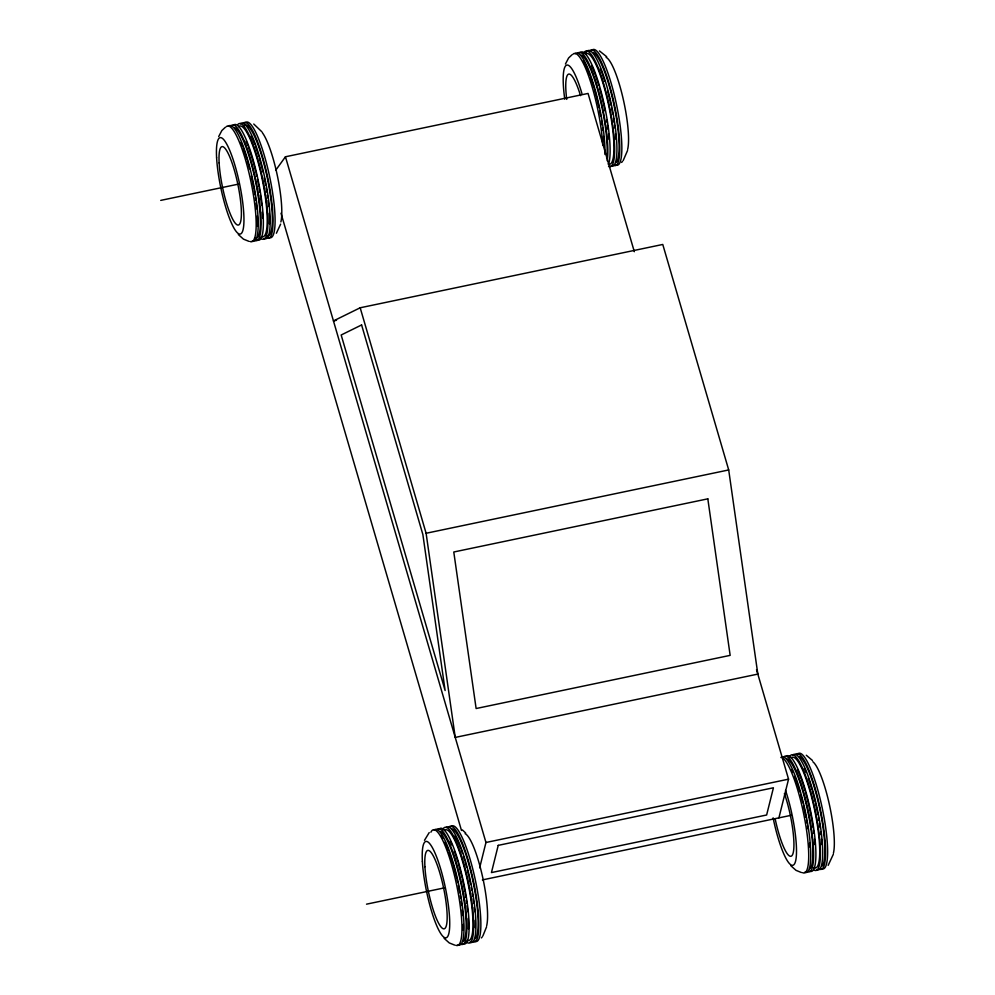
<?xml version="1.0" encoding="UTF-8"?>
<svg xmlns="http://www.w3.org/2000/svg" width="995" height="995" viewBox="0 0 995 995"><rect width="100%" height="100%" fill="white"/><g stroke="black" fill="none" stroke-linecap="round" stroke-linejoin="round"><path stroke-width="1.49" d="M486.592 926.805L482.836 936.046M627.571 150.456L623.131 160.68M833.35 854.232L828.163 865.364M479.652 867.789L485.958 842.491L285.453 156.775L588.057 93.443L634.325 251.698M778.911 817.865L788.55 779.172L756.523 669.635M280.64 224.111L276.386 233.24M218.689 136.564L221.848 130.544L225.28 127.335M565.446 64.003L568.605 57.984L572.025 54.775M424.479 840.34L429.206 832.579M275.789 170.133L285.453 156.775M481.418 937.924L482.165 937.016M621.564 162.421L622.385 161.588M360.178 307.778L426.109 533.27L455.237 737.419L757.829 674.1L728.701 469.951L662.769 244.459L360.178 307.778L333.449 320.937L336.497 320.303M160.73 200.393L238.626 184.087M426.109 533.27L728.701 469.951M485.958 842.491L788.55 779.172M366.521 904.169L444.417 887.863M482.388 879.916L791.162 815.303M248.887 241.325L243.476 239.148L238.315 234.521M801.423 872.54L796.012 870.351L790.851 865.725M454.678 945.101L449.255 942.924L444.093 938.297M599.463 50.932L606.664 56.703M253.75 124.027L261.921 131.85M806.286 755.242L812.455 760.479M462.364 829.905L465.697 833.051M280.988 213.204L461.481 830.489M238.016 124.275A59.103 11.505 78.2 0 1 263.538 183.441A59.103 11.505 78.2 0 1 260.031 237.768M240.292 123.803A59.103 11.505 78.2 0 1 265.043 179.175A59.103 11.505 78.2 0 1 264.061 238.539M246.138 141.278A56.591 11.02 78.2 0 1 247.917 145.718M248.501 147.297A56.591 11.02 78.2 0 1 255.814 172.035M256.15 173.453A56.591 11.02 78.2 0 1 256.809 176.314M257.444 179.212A56.591 11.02 78.2 0 1 258.887 186.488M259.148 187.918A56.591 11.02 78.2 0 1 259.894 192.222M260.342 195.07A56.591 11.02 78.2 0 1 261.66 204.97M262.307 212.097A56.591 11.02 78.2 0 1 262.618 218.017M238.589 126.701A56.591 11.02 78.2 0 1 262.294 179.722A56.591 11.02 78.2 0 1 261.349 236.574M233.464 125.233A59.103 11.505 78.2 0 1 258.227 180.592A59.103 11.505 78.2 0 1 257.245 239.969M231.201 125.706A59.103 11.505 78.2 0 1 255.951 181.078A59.103 11.505 78.2 0 1 254.969 240.442M234.609 127.683A56.591 11.02 78.2 0 1 256.872 188.391A56.591 11.02 78.2 0 1 254.533 238.004M241.001 142.36A56.591 11.02 78.2 0 1 242.78 146.8M243.365 148.367A56.591 11.02 78.2 0 1 246.959 159.225M247.382 160.668A56.591 11.02 78.2 0 1 249.633 168.864M251.349 175.953A56.591 11.02 78.2 0 1 254.011 189M254.272 190.431A56.591 11.02 78.2 0 1 254.981 194.721M255.416 197.557A56.591 11.02 78.2 0 1 255.814 200.356M256.175 203.079A56.591 11.02 78.2 0 1 256.822 208.962M257.344 215.828A56.591 11.02 78.2 0 1 257.456 226.375M228.328 126.303A59.103 11.505 78.2 0 1 253.091 181.675A59.103 11.505 78.2 0 1 252.108 241.039M226.288 126.738A59.103 11.505 78.2 0 1 251.038 182.097A59.103 11.505 78.2 0 1 250.056 241.474M262.431 132.82A49.252 9.589 78.2 0 1 277.518 176.463A49.252 9.589 78.2 0 1 280.888 221.922M245.205 122.771A59.103 11.505 78.2 0 1 269.956 178.142A59.103 11.505 78.2 0 1 268.973 237.519M243.153 123.206A59.103 11.505 78.2 0 1 267.916 178.578A59.103 11.505 78.2 0 1 266.934 237.942M243.725 125.631A56.591 11.02 78.2 0 1 267.431 178.652A56.591 11.02 78.2 0 1 266.486 235.504M251.188 135.954A56.591 11.02 78.2 0 1 254.732 144.3M255.317 145.867A56.591 11.02 78.2 0 1 258.911 156.725M259.334 158.168A56.591 11.02 78.2 0 1 262.966 172.023M264.26 177.794A56.591 11.02 78.2 0 1 265.702 185.058M266.225 187.918A56.591 11.02 78.2 0 1 266.946 192.222M267.381 195.057A56.591 11.02 78.2 0 1 267.767 197.856M268.128 200.58A56.591 11.02 78.2 0 1 268.774 206.462M269.297 213.328A56.591 11.02 78.2 0 1 269.409 223.875M442.638 829.755A59.103 11.505 78.2 0 1 468.558 883.423A59.103 11.505 78.2 0 1 465.809 941.544M446.071 827.579A59.103 11.505 78.2 0 1 470.822 882.951A59.103 11.505 78.2 0 1 469.839 942.315M450.15 841.148A56.591 11.02 78.2 0 1 451.917 845.053M454.28 851.073A56.591 11.02 78.2 0 1 457.874 861.931M458.297 863.374A56.591 11.02 78.2 0 1 461.929 877.229M462.265 878.66A56.591 11.02 78.2 0 1 464.926 891.694M465.187 893.124A56.591 11.02 78.2 0 1 465.909 897.428M466.344 900.264A56.591 11.02 78.2 0 1 466.73 903.062M467.09 905.786A56.591 11.02 78.2 0 1 467.737 911.669M468.259 918.534A56.591 11.02 78.2 0 1 468.371 929.069M444.367 830.477A56.591 11.02 78.2 0 1 468.073 883.498A56.591 11.02 78.2 0 1 467.128 940.35M439.255 829.009A59.103 11.505 78.2 0 1 464.006 884.381A59.103 11.505 78.2 0 1 463.023 943.745M436.979 829.482A59.103 11.505 78.2 0 1 461.73 884.854A59.103 11.505 78.2 0 1 460.747 944.218M440.387 831.459A56.591 11.02 78.2 0 1 461.257 884.928A56.591 11.02 78.2 0 1 463.16 941.332M441.046 835.377A56.591 11.02 78.2 0 1 442.999 838.387M445.014 842.23A56.591 11.02 78.2 0 1 448.558 850.576M449.143 852.143A56.591 11.02 78.2 0 1 452.737 863.001M453.16 864.444A56.591 11.02 78.2 0 1 456.792 878.311M457.128 879.729A56.591 11.02 78.2 0 1 457.775 882.615M458.384 885.525A56.591 11.02 78.2 0 1 459.789 892.776M460.299 895.637A56.591 11.02 78.2 0 1 460.76 898.497M461.195 901.346A56.591 11.02 78.2 0 1 461.779 905.512M462.302 909.828A56.591 11.02 78.2 0 1 462.849 915.574M463.297 924.442A56.591 11.02 78.2 0 1 463.235 930.151M434.118 830.079A59.103 11.505 78.2 0 1 458.869 885.45A59.103 11.505 78.2 0 1 457.887 944.827M430.91 832.218A59.103 11.505 78.2 0 1 456.021 882.092A59.103 11.505 78.2 0 1 455.847 945.25M465.138 833.711A49.252 9.589 78.2 0 1 481.916 873.958A49.252 9.589 78.2 0 1 486.667 925.698M450.984 826.546A59.103 11.505 78.2 0 1 475.734 881.918A59.103 11.505 78.2 0 1 474.752 941.295M448.932 826.982A59.103 11.505 78.2 0 1 473.695 882.354A59.103 11.505 78.2 0 1 472.712 941.718M452.352 828.959A56.591 11.02 78.2 0 1 473.21 882.428A56.591 11.02 78.2 0 1 475.112 938.832M454.951 835.887A56.591 11.02 78.2 0 1 460.511 848.076M461.108 849.643A56.591 11.02 78.2 0 1 462.464 853.511M463.371 856.235A56.591 11.02 78.2 0 1 464.69 860.501M465.125 861.944A56.591 11.02 78.2 0 1 466.63 867.354M467.364 870.14A56.591 11.02 78.2 0 1 468.757 875.799M469.08 877.229A56.591 11.02 78.2 0 1 470.647 884.48M471.22 887.391A56.591 11.02 78.2 0 1 471.754 890.276M472.252 893.137A56.591 11.02 78.2 0 1 472.724 895.997M473.16 898.833A56.591 11.02 78.2 0 1 473.732 903M474.254 907.328A56.591 11.02 78.2 0 1 474.69 911.669M475.224 920.363A56.591 11.02 78.2 0 1 475.187 927.651M583.617 53.419A59.103 11.505 78.2 0 1 608.716 103.306A59.103 11.505 78.2 0 1 608.542 166.451M610.818 165.978A59.103 11.505 78.2 0 0 610.569 100.943A59.103 11.505 78.2 0 0 585.396 54.165A56.591 11.02 78.2 0 1 609.039 107.161A56.591 11.02 78.2 0 1 608.107 164.013M591.702 66.043A56.591 11.02 78.2 0 1 595.259 74.724M595.706 75.981A56.591 11.02 78.2 0 1 598.841 85.582M599.649 88.356A56.591 11.02 78.2 0 1 605.084 111.03M606.639 119.649A56.591 11.02 78.2 0 1 607.099 122.509M607.51 125.333A56.591 11.02 78.2 0 1 608.057 129.45M608.567 133.877A56.591 11.02 78.2 0 1 609.064 139.536M580.222 52.673A59.103 11.505 78.2 0 1 601.49 93.12A59.103 11.505 78.2 0 1 609.027 162.583M577.946 53.145A59.103 11.505 78.2 0 1 598.58 91.204A59.103 11.505 78.2 0 1 607.211 160.792M581.366 55.123A56.591 11.02 78.2 0 1 599.948 98.517A56.591 11.02 78.2 0 1 606.614 158.168M583.306 60.944A56.591 11.02 78.2 0 1 585.98 65.894M586.565 67.125A56.591 11.02 78.2 0 1 590.122 75.807M590.57 77.063A56.591 11.02 78.2 0 1 594.139 88.107M594.512 89.426A56.591 11.02 78.2 0 1 599.052 107.734M599.662 110.644A56.591 11.02 78.2 0 1 600.769 116.427M601.502 120.731A56.591 11.02 78.2 0 1 602.174 124.997M602.572 127.795A56.591 11.02 78.2 0 1 602.92 130.519M603.567 136.402A56.591 11.02 78.2 0 1 604.015 141.962M575.085 53.742A59.103 11.505 78.2 0 1 594.139 86.242A59.103 11.505 78.2 0 1 604.948 154.499M573.045 54.165A59.103 11.505 78.2 0 1 590.271 80.844A59.103 11.505 78.2 0 1 602.746 145.133M606.117 57.374A49.252 9.589 78.2 0 1 622.882 97.609A49.252 9.589 78.2 0 1 627.646 149.362M591.95 50.21A59.103 11.505 78.2 0 1 616.713 105.582A59.103 11.505 78.2 0 1 615.731 164.959M589.911 50.645A59.103 11.505 78.2 0 1 614.661 106.005A59.103 11.505 78.2 0 1 613.679 165.381M593.318 52.623A56.591 11.02 78.2 0 1 614.176 106.079A56.591 11.02 78.2 0 1 616.092 162.496M600.308 68.717A56.591 11.02 78.2 0 1 602.074 73.307M602.522 74.55A56.591 11.02 78.2 0 1 604.786 81.304M607.609 91.005A56.591 11.02 78.2 0 1 611.005 105.221M611.614 108.144A56.591 11.02 78.2 0 1 612.721 113.927M613.467 118.231A56.591 11.02 78.2 0 1 614.126 122.497M614.524 125.295A56.591 11.02 78.2 0 1 614.885 128.019M615.532 133.902A56.591 11.02 78.2 0 1 615.98 139.449M564.762 99.177A49.252 9.589 78.2 0 1 566.665 65.135A49.252 9.589 78.2 0 1 581.901 93.468M566.715 99.388A40.049 7.798 78.2 0 1 568.667 74.115A40.049 7.798 78.2 0 1 580.52 95.644M789.396 757.195A59.103 11.505 78.2 0 1 814.495 807.082A59.103 11.505 78.2 0 1 814.32 870.227M792.828 755.018A59.103 11.505 78.2 0 1 817.579 810.39A59.103 11.505 78.2 0 1 816.596 869.754M797.492 769.819A56.591 11.02 78.2 0 1 801.037 778.5M801.485 779.757A56.591 11.02 78.2 0 1 805.054 790.814M805.44 792.132A56.591 11.02 78.2 0 1 813.089 827.703M813.487 830.502A56.591 11.02 78.2 0 1 813.848 833.225M814.495 839.108A56.591 11.02 78.2 0 1 814.942 844.655M791.112 757.916A56.591 11.02 78.2 0 1 814.818 810.937A56.591 11.02 78.2 0 1 813.885 867.789M786 756.449A59.103 11.505 78.2 0 1 810.763 811.808A59.103 11.505 78.2 0 1 809.781 871.185M783.737 756.921A59.103 11.505 78.2 0 1 808.487 812.293A59.103 11.505 78.2 0 1 807.505 871.657M787.144 758.899A56.591 11.02 78.2 0 1 808.002 812.368A56.591 11.02 78.2 0 1 809.905 868.772M791.771 769.67A56.591 11.02 78.2 0 1 792.94 772.207M794.719 776.486A56.591 11.02 78.2 0 1 799.918 791.883M800.676 794.545A56.591 11.02 78.2 0 1 802.865 802.903M803.55 805.739A56.591 11.02 78.2 0 1 806.012 817.33M806.547 820.216A56.591 11.02 78.2 0 1 807.044 823.076M807.517 825.937A56.591 11.02 78.2 0 1 807.952 828.773M809.607 843.014A56.591 11.02 78.2 0 1 809.88 847.043M780.864 757.518A59.103 11.505 78.2 0 1 805.627 812.89A59.103 11.505 78.2 0 1 804.644 872.254M781.796 757.481A59.103 11.505 78.2 0 1 805.042 820.887A59.103 11.505 78.2 0 1 802.592 872.69M785.515 790.341A49.252 9.589 78.2 0 1 794.905 863.138A49.252 9.589 78.2 0 1 773.103 817.84M812.853 761.747A49.252 9.589 78.2 0 1 829.146 803.475A49.252 9.589 78.2 0 1 833.424 853.138M797.729 753.986A59.103 11.505 78.2 0 1 822.492 809.358A59.103 11.505 78.2 0 1 821.509 868.734M795.689 754.421A59.103 11.505 78.2 0 1 820.44 809.781A59.103 11.505 78.2 0 1 819.457 869.157M799.097 756.399A56.591 11.02 78.2 0 1 819.967 809.855A56.591 11.02 78.2 0 1 821.87 866.272M804.308 768.401A56.591 11.02 78.2 0 1 806.087 772.493M808.313 778.339A56.591 11.02 78.2 0 1 811.87 789.383M812.256 790.702A56.591 11.02 78.2 0 1 815.166 801.821M815.502 803.239A56.591 11.02 78.2 0 1 817.965 814.83M818.499 817.703A56.591 11.02 78.2 0 1 819.009 820.576M819.47 823.437A56.591 11.02 78.2 0 1 820.116 827.678M820.664 831.795A56.591 11.02 78.2 0 1 821.012 834.755M821.447 839.108A56.591 11.02 78.2 0 1 821.833 844.544M784.396 793.587A40.049 7.798 78.2 0 1 792.853 853.971A40.049 7.798 78.2 0 1 775.18 818.997M498.221 845.364L491.443 872.578L766.635 814.992L773.426 787.779L498.221 845.364M361.595 324.955L341.173 335.004L445.126 690.518L422.863 534.502L361.595 324.955M707.818 498.843L453.782 552.001L476.12 708.527L730.156 655.369L707.818 498.843M216.599 157.67A49.252 9.589 78.2 0 0 238.875 233.85A49.252 9.589 78.2 0 0 235.143 166.028A49.252 9.589 78.2 0 0 216.599 157.67M219.136 162.931A40.049 7.798 78.2 0 0 237.258 224.882A40.049 7.798 78.2 0 0 234.223 169.735A40.049 7.798 78.2 0 0 219.136 162.931M422.377 861.446A49.252 9.589 78.2 0 0 444.653 937.626A49.252 9.589 78.2 0 0 440.922 869.817A49.252 9.589 78.2 0 0 422.377 861.446M424.915 866.707A40.049 7.798 78.2 0 0 443.036 928.658A40.049 7.798 78.2 0 0 440.001 873.51A40.049 7.798 78.2 0 0 424.915 866.707"/></g></svg>
